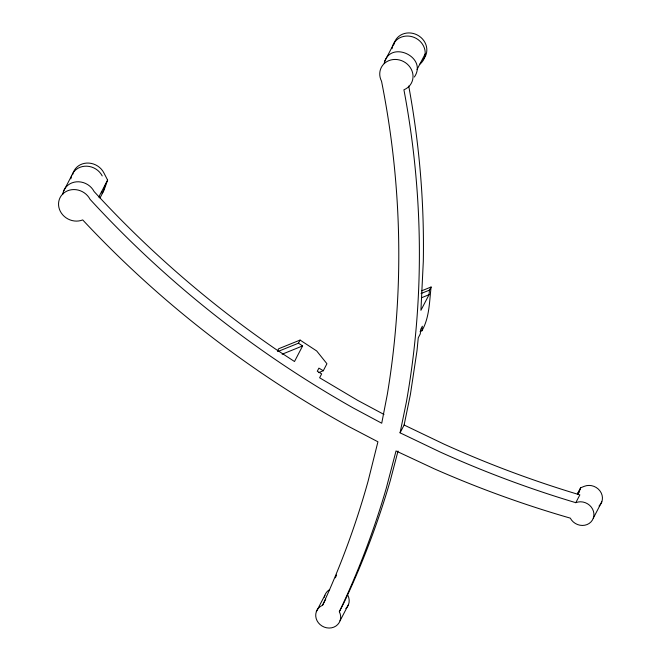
<?xml version="1.0" encoding="UTF-8"?>
<svg xmlns="http://www.w3.org/2000/svg" width="661" height="661" viewBox="0 0 661 661"><rect width="100%" height="100%" fill="white"/><g stroke="black" fill="none" stroke-linecap="round" stroke-linejoin="round"><path stroke-width="0.99" d="M408.729 86.054A985.097 896.399 27.5 0 1 423.304 261.533L420.925 310.298L429.047 294.699L429.468 290.121L431.096 286.998L421.776 290.774M431.096 286.998C429.361 301.738 429.51 317.652 421.908 330.797L420.057 331.549M421.908 330.797L422.354 326.212L420.735 329.335L420.289 333.921L418.256 337.821L417.025 350.495L410.415 394.394L404.119 425.015L400.062 432.815L439.978 451.942A989.244 900.175 27.5 0 0 575.797 502.682A12.724 11.576 27.5 0 1 592.578 509.11A12.724 11.576 27.5 0 1 587.084 524.553A12.724 11.576 27.5 0 1 570.303 518.133A985.097 896.399 27.5 0 1 434.302 468.839L396.03 450.951L386.255 488.305A985.097 896.399 27.5 0 1 339.333 611.706A12.724 11.576 27.5 0 1 333.83 627.157A12.724 11.576 27.5 0 1 317.057 620.729A12.724 11.576 27.5 0 1 322.551 605.286A989.244 900.175 27.5 0 0 368.127 481.051L377.927 441.788L347.678 425.965A985.097 896.399 27.5 0 1 82.708 219.915A16.963 15.434 27.5 0 1 60.333 211.355A16.963 15.434 27.5 0 1 67.67 190.756A16.963 15.434 27.5 0 1 90.045 199.325A989.244 900.175 27.5 0 0 353.577 408.151L381.728 423.222L387.296 394.493A989.244 900.175 27.5 0 0 381.537 81.229A16.963 15.434 27.5 0 1 388.866 60.63A16.963 15.434 27.5 0 1 411.241 69.19A16.963 15.434 27.5 0 1 403.912 89.789A985.097 896.399 27.5 0 1 406.35 402.194L400.062 432.815M414.373 77.015C428.097 56.829 389.593 39.363 384.198 63.464M398.029 451.017L390.312 480.506A985.097 896.399 27.5 0 1 343.39 603.906L339.333 611.706M105.983 183.213L102.315 193.516L101.373 191.69M72.636 174.719A16.963 15.434 27.5 0 1 86.649 163.077A16.963 15.434 27.5 0 1 103.843 172.802L107.611 180.089L103.942 190.393L99.985 197.994M577.507 494.362L578.177 492.486M578.466 493.114L579.804 489.371M578.945 492.495L580.614 487.81L584.324 486.306A12.724 11.576 27.5 0 1 599.957 490.9A12.724 11.576 27.5 0 1 599.073 505.979M384.644 61.366L394.634 42.197M63.431 191.483L71.553 175.884M98.762 197.077L107.611 180.089M417.058 69.488L425.197 53.888M277.446 351.098L278.661 348.752L300.086 340.076L316.702 350.974L326.931 363.74L323.279 370.755L318.652 372.63M277.967 351.495L298.466 343.191L300.086 340.076M298.466 343.191L302.614 345.918L294.5 361.517L275.538 349.082A989.244 900.175 27.5 0 1 94.102 191.525A16.963 15.434 27.5 0 0 76.362 181.841A16.963 15.434 27.5 0 0 62.721 194.45M316.33 611.681L324.857 595.297M322.551 605.286L325.708 599.221M340.06 620.762L348.587 604.385M577.367 494.048L580.614 487.81M575.797 502.682L579.862 494.882A989.244 900.175 27.5 0 1 444.035 444.142L404.119 425.015M593.305 518.158L601.832 501.782M421.082 293.517L429.468 290.121M282.148 354.213L302.614 345.918M421.602 297.714L429.047 294.699M383.975 414.447L357.634 400.351L319.627 377.778L321.659 373.878L317.288 371.242L318.916 368.119L323.279 370.755M347.86 595.33A12.724 11.576 27.5 0 1 345.827 608.574M324.361 597.271A12.724 11.576 27.5 0 1 329.674 589.587M336.589 574.979A989.244 900.175 27.5 0 1 335.375 577.813M393.832 44.593A16.963 15.434 27.5 0 1 417.397 35.041A16.963 15.434 27.5 0 1 422.825 59.862M70.843 178.85A16.963 15.434 27.5 0 1 84.484 166.242A16.963 15.434 27.5 0 1 102.224 175.925M392.039 48.716A16.963 15.434 27.5 0 1 416.265 38.429A16.963 15.434 27.5 0 1 419.677 64.34"/></g></svg>
